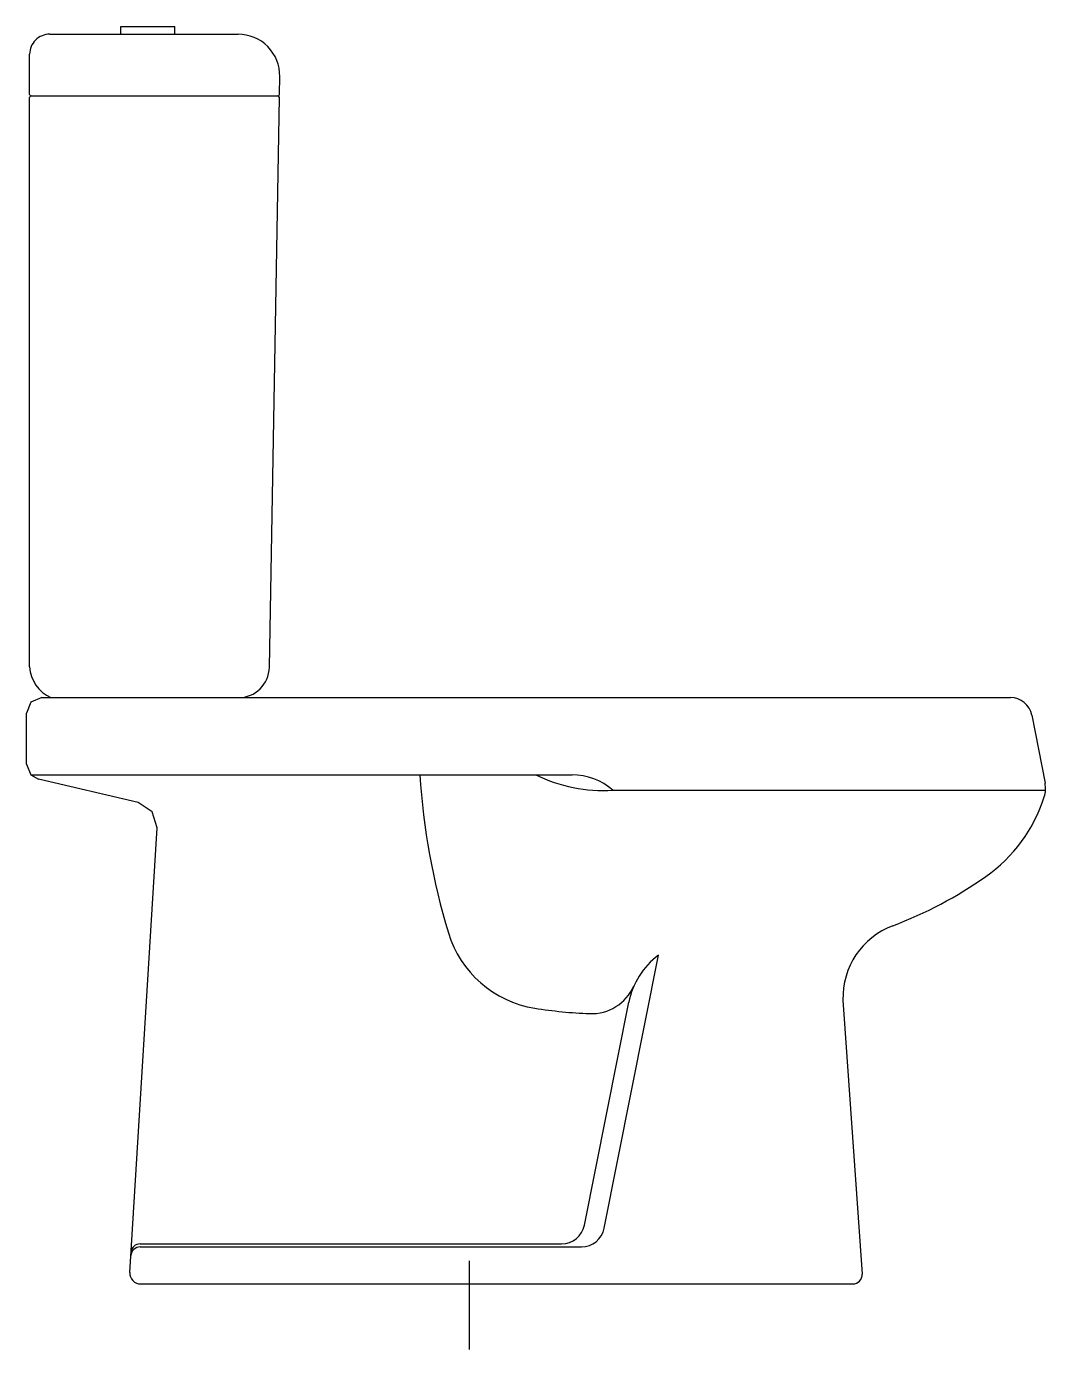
# Model space of a CAD drawing. Extents: x -655.109 to -654.448, y 660.684 to 661.541.
import ezdxf

# ---------------------------------------------------------------- set-up
doc = ezdxf.new("R2010")
doc.units = 0
doc.header["$LTSCALE"] = 0.2
doc.header["$MEASUREMENT"] = 0
doc.linetypes.add('AXES', pattern=[0.54, 0.3, -0.08, 0.08, -0.08])
doc.linetypes.add('CONTINU', pattern=[0])
doc.layers.get('0').update_dxf_attribs({"linetype": 'CONTINUOUS'})
doc.layers.add('DECA_EIXOS', color=5, linetype='AXES')

msp = doc.modelspace()

# ---------------------------------------------------------------- linework, layer by layer
at = {"linetype": 'CONTINUOUS'}
for p, q in [((-655.1057, 661.1032), (-655.10863, 661.09613)), ((-655.09863, 661.10613), (-655.1057, 661.1032)), ((-655.10863, 661.06306), (-655.10584, 661.05613)), ((-655.10584, 661.05613), (-655.10091, 661.05332)), ((-655.03632, 661.03821), (-655.10091, 661.05332)), ((-655.02714, 661.03218), (-655.03632, 661.03821)), ((-655.024, 661.02165), (-655.02714, 661.03218))]:
    msp.add_line(p, q, dxfattribs=at)
at = {"linetype": 'CONTINU'}
for points in [[(-655.09357, 661.53613, 0.414219), (-655.10657, 661.52313)], [(-654.94451, 661.50866, 0.419369), (-654.9715, 661.53613)], [(-655.10657, 661.49714, 0.416843), (-655.10557, 661.49613)], [(-655.10557, 661.49613, 0.414253), (-655.10657, 661.49513)], [(-654.94585, 661.49614, 0.450432), (-654.94471, 661.49711)], [(-654.94475, 661.49514, 0.368815), (-654.94585, 661.49614)], [(-655.10657, 661.12613, 0.275795), (-655.09285, 661.10613, 0.275795)], [(-654.97123, 661.10613, 0.40909), (-654.95123, 661.12578)], [(-654.45712, 661.0948, 0.359031), (-654.47086, 661.10613)], [(-654.85363, 661.05613, 0.057986), (-654.83521, 660.95375)], [(-654.77863, 661.05613, 0.129617), (-654.72863, 661.04613)], [(-654.72863, 661.04613, 0.182677), (-654.75508, 661.05613)], [(-654.44905, 661.04176, 0.125754), (-654.44853, 661.05066)], [(-654.48691, 660.99024, 0.164127), (-654.44905, 661.04176)], [(-654.54725, 660.95827, 0.062465), (-654.48691, 660.99024)], [(-654.83521, 660.95375, 0.287963), (-654.77919, 660.90489)], [(-654.54725, 660.95827, 0.319237), (-654.57949, 660.91013)], [(-654.69905, 660.93913, 0.18655), (-654.71836, 660.90868)], [(-654.74366, 660.90134, 0.307652), (-654.71503, 660.91917)], [(-654.77919, 660.90489, 0.029891), (-654.74366, 660.90134)], [(-654.76179, 660.75213, 0.359361), (-654.74706, 660.76429)], [(-654.74893, 660.75013, 0.357841), (-654.73422, 660.76221)], [(-655.03496, 660.75013, 0.396415), (-655.04095, 660.7445)], [(-655.03484, 660.75213, 0.396409), (-655.04083, 660.7465)], [(-655.04162, 660.73356, 0.432239), (-655.03463, 660.72613)], [(-654.57306, 660.72613, 0.434816), (-654.56708, 660.73255)]]:
    msp.add_lwpolyline(points, format="xyb", dxfattribs=at)
for points in [[(-655.09357, 661.53613), (-654.9715, 661.53613)], [(-655.04754, 661.53613), (-655.04754, 661.54113)], [(-655.04754, 661.54113), (-655.01254, 661.54113)], [(-655.01254, 661.53613), (-655.01254, 661.54113)], [(-655.10657, 661.49714), (-655.10657, 661.52313)], [(-654.94471, 661.49711), (-654.94451, 661.50866)], [(-655.10657, 661.12613), (-655.10657, 661.49513)], [(-655.10557, 661.49613), (-654.94585, 661.49614)], [(-654.95123, 661.12578), (-654.94475, 661.49514)], [(-655.09863, 661.10613), (-654.47086, 661.10613)], [(-655.10863, 661.06306), (-655.10863, 661.09613)], [(-654.45712, 661.0948), (-654.44853, 661.05066)], [(-655.10584, 661.05613), (-654.75508, 661.05613)], [(-654.72863, 661.04613), (-654.44824, 661.04613)], [(-655.04162, 660.73356), (-655.024, 661.02165)], [(-654.73422, 660.76221), (-654.69905, 660.93913)], [(-654.57949, 660.91013), (-654.56708, 660.73255)], [(-654.74706, 660.76429), (-654.71836, 660.90868)], [(-655.03496, 660.75013), (-654.74893, 660.75013)], [(-655.03484, 660.75213), (-654.76179, 660.75213)], [(-655.03463, 660.72613), (-654.57306, 660.72613)]]:
    msp.add_lwpolyline(points, dxfattribs=at)
at = {"layer": 'DECA_EIXOS'}
msp.add_lwpolyline([(-654.82157, 660.68363), (-654.82157, 660.74113)], dxfattribs=at)

doc.saveas('drawing.dxf')
